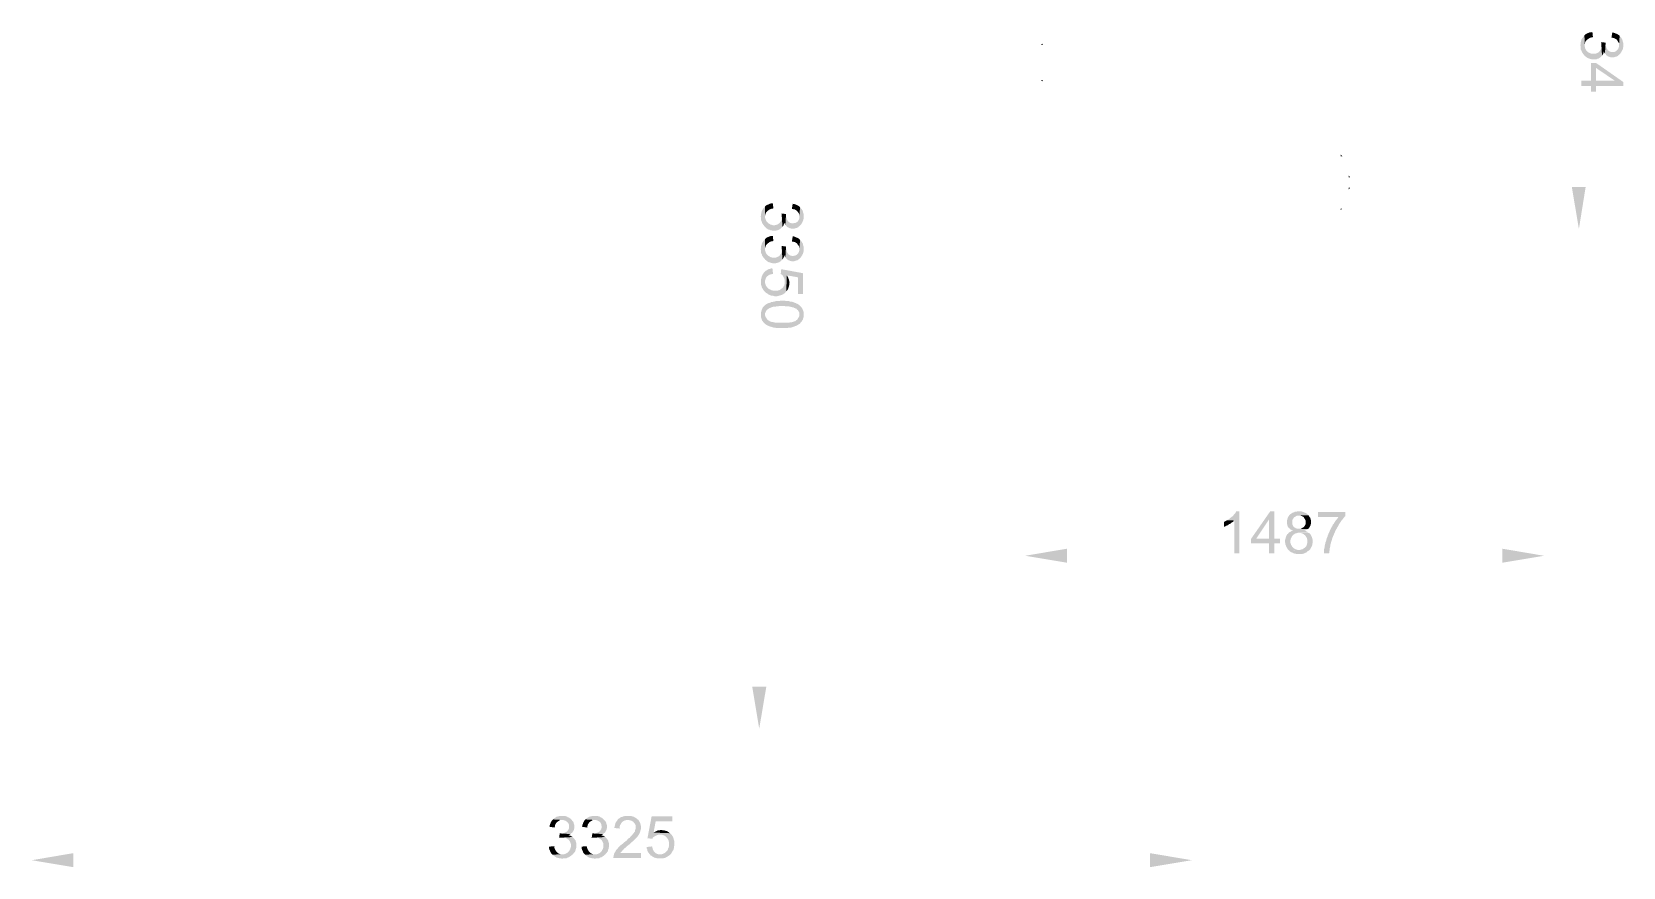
# Model space of a CAD drawing. Header units: feet. Extents: x -99009 to 3252343, y -11094690 to 9035152.
# Drawn here: x 1651617.4 to 1651846.9, y -1996038.1 to -1995917.5 of the extents above; entities that cross this region are included whole.
import ezdxf

# ---------------------------------------------------------------- set-up
doc = ezdxf.new("R2010")
doc.units = ezdxf.units.FT
doc.layers.add('H', color=7, linetype='Continuous', lineweight=0)

msp = doc.modelspace()

# ---------------------------------------------------------------- hatches: boundary and pattern name
at = {"layer": 'H', "linetype": 'Continuous'}
for points in [[(1651842.50378, -1995921.51688), (1651842.16878, -1995921.42888), (1651842.04578, -1995921.39388), (1651841.86878, -1995921.34088), (1651841.62178, -1995921.18188), (1651841.48078, -1995921.05888), (1651841.35778, -1995920.97088), (1651841.35778, -1995920.91788), (1651841.23378, -1995920.79388), (1651841.14578, -1995920.67088), (1651841.05778, -1995920.54688), (1651840.98678, -1995920.42388), (1651840.93378, -1995920.24688), (1651840.84578, -1995920.12388), (1651840.81078, -1995919.94788), (1651840.81078, -1995919.61188), (1651840.77578, -1995919.48888), (1651840.81078, -1995919.27688), (1651840.81078, -1995919.10088), (1651840.84578, -1995918.97688), (1651840.93378, -1995918.64188), (1651841.02278, -1995918.50088), (1651841.11078, -1995918.37788), (1651841.19878, -1995918.25388), (1651841.26978, -1995918.16588), (1651841.35778, -1995918.04288), (1651841.41078, -1995919.48888), (1651841.41078, -1995919.64788), (1651841.44578, -1995919.82388), (1651841.48078, -1995919.94788), (1651841.56878, -1995920.12388), (1651841.65778, -1995920.24688), (1651841.78078, -1995920.37088), (1651841.86878, -1995920.45888), (1651842.04578, -1995920.54688), (1651842.16878, -1995920.61788), (1651842.32778, -1995920.67088), (1651842.50378, -1995920.70588), (1651842.83878, -1995920.70588), (1651843.01578, -1995920.67088), (1651843.13878, -1995920.61788), (1651843.31578, -1995920.54688), (1651843.43878, -1995920.45888), (1651843.52678, -1995920.37088), (1651843.68578, -1995920.12388), (1651843.77378, -1995919.98288), (1651843.80978, -1995919.82388), (1651843.80978, -1995919.52388), (1651843.89778, -1995920.97088), (1651843.77378, -1995921.09388), (1651843.65078, -1995921.21788), (1651843.52678, -1995921.30588), (1651843.38578, -1995921.39388), (1651843.22778, -1995921.42888), (1651843.10378, -1995921.48188), (1651842.92778, -1995921.51688), (1651842.50378, -1995921.51688)], [(1651841.41078, -1995919.48888), (1651841.35778, -1995918.04288), (1651841.48078, -1995917.91888), (1651841.62178, -1995917.83088), (1651841.78078, -1995917.74288), (1651841.90478, -1995917.70688), (1651842.08078, -1995917.61888), (1651842.25678, -1995917.58388), (1651842.41578, -1995917.58388), (1651842.50378, -1995917.53088), (1651842.59278, -1995918.28888), (1651842.38078, -1995918.34188), (1651842.20378, -1995918.37788), (1651842.04578, -1995918.46588), (1651841.90478, -1995918.55388), (1651841.78078, -1995918.64188), (1651841.56878, -1995918.85388), (1651841.48078, -1995919.01288), (1651841.44578, -1995919.13588), (1651841.41078, -1995919.31288), (1651841.41078, -1995919.48888)], [(1651845.22078, -1995921.21788), (1651845.04378, -1995921.18188), (1651844.92078, -1995921.12888), (1651844.74378, -1995921.05888), (1651844.65578, -1995921.00588), (1651844.53278, -1995920.91788), (1651844.44478, -1995920.79388), (1651844.32078, -1995920.67088), (1651844.40878, -1995919.22388), (1651844.40878, -1995919.40088), (1651844.44478, -1995919.55888), (1651844.49778, -1995919.70088), (1651844.53278, -1995919.85888), (1651844.62078, -1995919.98288), (1651844.65578, -1995920.07088), (1651844.74378, -1995920.19388), (1651844.86778, -1995920.28288), (1651845.00878, -1995920.37088), (1651845.13278, -1995920.42388), (1651845.29078, -1995920.45888), (1651845.43178, -1995920.45888), (1651845.59078, -1995920.42388), (1651845.71478, -1995920.42388), (1651845.89078, -1995920.33588), (1651846.01378, -1995920.24688), (1651846.10278, -1995920.15888), (1651846.27878, -1995919.91188), (1651846.31378, -1995919.73588), (1651846.34978, -1995919.61188), (1651846.34978, -1995919.43588), (1651846.43778, -1995918.13088), (1651846.56078, -1995918.25388), (1651846.64878, -1995918.37788), (1651846.73778, -1995918.50088), (1651846.82578, -1995918.64188), (1651846.86078, -1995918.80088), (1651846.91378, -1995918.97688), (1651846.94878, -1995919.10088), (1651846.94878, -1995919.78888), (1651846.91378, -1995919.94788), (1651846.86078, -1995920.12388), (1651846.77278, -1995920.24688), (1651846.73778, -1995920.37088), (1651846.64878, -1995920.49388), (1651846.56078, -1995920.61788), (1651846.31378, -1995920.88188), (1651846.19078, -1995920.97088), (1651846.19078, -1995921.00588), (1651846.01378, -1995921.09388), (1651845.85578, -1995921.12888), (1651845.71478, -1995921.18188), (1651845.55578, -1995921.21788), (1651845.22078, -1995921.21788)], [(1651846.34978, -1995919.43588), (1651846.34978, -1995919.25988), (1651846.31378, -1995919.10088), (1651846.22578, -1995918.97688), (1651846.13778, -1995918.83588), (1651846.06678, -1995918.71288), (1651845.97878, -1995918.62488), (1651845.85578, -1995918.55388), (1651845.71478, -1995918.46588), (1651845.55578, -1995918.43088), (1651845.34378, -1995918.37788), (1651845.25578, -1995918.37788), (1651845.37878, -1995917.61888), (1651845.59078, -1995917.65388), (1651845.71478, -1995917.70688), (1651845.89078, -1995917.79588), (1651846.06678, -1995917.83088), (1651846.19078, -1995917.91888), (1651846.31378, -1995917.98988), (1651846.43778, -1995918.13088), (1651846.34978, -1995919.43588)], [(1651762.95278, -1995919.43588), (1651763.21778, -1995919.18888), (1651763.21778, -1995919.43588), (1651762.95278, -1995919.43588)], [(1651843.89778, -1995920.97088), (1651843.80978, -1995919.52388), (1651843.80978, -1995919.22388), (1651843.77378, -1995919.06588), (1651843.77378, -1995919.01288), (1651844.40878, -1995919.10088), (1651844.40878, -1995919.22388), (1651844.32078, -1995920.67088), (1651844.23278, -1995920.54688), (1651844.16178, -1995920.37088), (1651844.10878, -1995920.54688), (1651844.07378, -1995920.70588), (1651843.89778, -1995920.97088)], [(1651842.32778, -1995926.17388), (1651842.32778, -1995925.36288), (1651840.89878, -1995925.36288), (1651840.89878, -1995924.60388), (1651842.32778, -1995924.60388), (1651842.32778, -1995922.01088), (1651843.01578, -1995922.01088), (1651846.94878, -1995924.76288), (1651846.94878, -1995925.36288), (1651845.76778, -1995924.60388), (1651843.01578, -1995922.73388), (1651843.01578, -1995926.17388), (1651842.32778, -1995926.17388)], [(1651763.21778, -1995924.72788), (1651762.95278, -1995924.48088), (1651763.21778, -1995924.48088), (1651763.21778, -1995924.72788)], [(1651843.01578, -1995925.36288), (1651843.01578, -1995924.60388), (1651845.76778, -1995924.60388), (1651846.94878, -1995925.36288), (1651843.01578, -1995925.36288)], [(1651806.18578, -1995935.48688), (1651806.18578, -1995935.22288), (1651806.43278, -1995935.48688), (1651806.18578, -1995935.48688)], [(1651807.36778, -1995938.53888), (1651807.36778, -1995938.27388), (1651807.57878, -1995938.53888), (1651807.36778, -1995938.53888)], [(1651807.36778, -1995940.26788), (1651807.36778, -1995940.02088), (1651807.57878, -1995940.02088), (1651807.36778, -1995940.26788)], [(1651840.56378, -1995945.98288), (1651839.54078, -1995939.93188), (1651841.53378, -1995939.93188), (1651840.56378, -1995945.98288)], [(1651724.27078, -1995946.22888), (1651724.09378, -1995946.19388), (1651723.93578, -1995946.15888), (1651723.79478, -1995946.10588), (1651723.63578, -1995946.07088), (1651723.51178, -1995945.98288), (1651723.37078, -1995945.89388), (1651723.24778, -1995945.77088), (1651723.12378, -1995945.68288), (1651723.12378, -1995945.64688), (1651723.00078, -1995945.50588), (1651722.91278, -1995945.38288), (1651722.82378, -1995945.25888), (1651722.73578, -1995945.13588), (1651722.70078, -1995944.95888), (1651722.61278, -1995944.83588), (1651722.57778, -1995944.67688), (1651722.57778, -1995944.32388), (1651722.52478, -1995944.20088), (1651722.57778, -1995943.98888), (1651722.57778, -1995943.81288), (1651722.61278, -1995943.68888), (1651722.70078, -1995943.35388), (1651722.94778, -1995942.96588), (1651723.03578, -1995942.89588), (1651723.12378, -1995942.75488), (1651723.15978, -1995944.20088), (1651723.15978, -1995944.35988), (1651723.21278, -1995944.53588), (1651723.24778, -1995944.67688), (1651723.33578, -1995944.83588), (1651723.42378, -1995944.95888), (1651723.54778, -1995945.08288), (1651723.63578, -1995945.17088), (1651723.79478, -1995945.25888), (1651723.93578, -1995945.34788), (1651724.09378, -1995945.38288), (1651724.27078, -1995945.43588), (1651724.60578, -1995945.43588), (1651724.78178, -1995945.38288), (1651724.90578, -1995945.34788), (1651725.06478, -1995945.25888), (1651725.20578, -1995945.17088), (1651725.27578, -1995945.08288), (1651725.54078, -1995944.71288), (1651725.57578, -1995944.53588), (1651725.57578, -1995944.23588), (1651725.66378, -1995945.68288), (1651725.41678, -1995945.92988), (1651725.27578, -1995946.01788), (1651725.15278, -1995946.10588), (1651724.99378, -1995946.15888), (1651724.85278, -1995946.19388), (1651724.69378, -1995946.22888), (1651724.27078, -1995946.22888)], [(1651723.15978, -1995944.20088), (1651723.12378, -1995942.77188), (1651723.24778, -1995942.63088), (1651723.37078, -1995942.56088), (1651723.54778, -1995942.47188), (1651723.67078, -1995942.43688), (1651723.84778, -1995942.34888), (1651724.00578, -1995942.29588), (1651724.18278, -1995942.29588), (1651724.27078, -1995942.26088), (1651724.35878, -1995943.01888), (1651724.14678, -1995943.05388), (1651723.97078, -1995943.10688), (1651723.79478, -1995943.19588), (1651723.67078, -1995943.26588), (1651723.54778, -1995943.35388), (1651723.45878, -1995943.44288), (1651723.33578, -1995943.56588), (1651723.24778, -1995943.74188), (1651723.21278, -1995943.86588), (1651723.15978, -1995944.04188), (1651723.15978, -1995944.20088)], [(1651726.96978, -1995945.94688), (1651726.81078, -1995945.89388), (1651726.68678, -1995945.85888), (1651726.51078, -1995945.77088), (1651726.42278, -1995945.73588), (1651726.29878, -1995945.64688), (1651726.21078, -1995945.52388), (1651726.08778, -1995945.38288), (1651726.17578, -1995943.95388), (1651726.17578, -1995944.11288), (1651726.21078, -1995944.28888), (1651726.26378, -1995944.41288), (1651726.29878, -1995944.58888), (1651726.38778, -1995944.71288), (1651726.42278, -1995944.80088), (1651726.51078, -1995944.92388), (1651726.63378, -1995945.01188), (1651726.75778, -1995945.10088), (1651726.89878, -1995945.13588), (1651727.05778, -1995945.17088), (1651727.18078, -1995945.17088), (1651727.35778, -1995945.13588), (1651727.48078, -1995945.13588), (1651727.65778, -1995945.04788), (1651727.78078, -1995944.97688), (1651727.86878, -1995944.88888), (1651727.95678, -1995944.76488), (1651728.02778, -1995944.62388), (1651728.08078, -1995944.46588), (1651728.11578, -1995944.34188), (1651728.11578, -1995944.16588), (1651728.20378, -1995942.85988), (1651728.29278, -1995942.93088), (1651728.32778, -1995942.98388), (1651728.50378, -1995943.23088), (1651728.59178, -1995943.35388), (1651728.62778, -1995943.53088), (1651728.66278, -1995943.68888), (1651728.71578, -1995943.83088), (1651728.71578, -1995944.50088), (1651728.66278, -1995944.67688), (1651728.62778, -1995944.83588), (1651728.53878, -1995944.97688), (1651728.50378, -1995945.10088), (1651728.41578, -1995945.22388), (1651728.32778, -1995945.34788), (1651728.20378, -1995945.47088), (1651728.08078, -1995945.59388), (1651727.95678, -1995945.68288), (1651727.95678, -1995945.73588), (1651727.78078, -1995945.82388), (1651727.60478, -1995945.85888), (1651727.48078, -1995945.89388), (1651727.32178, -1995945.94688), (1651726.96978, -1995945.94688)], [(1651728.11578, -1995944.16588), (1651728.11578, -1995943.98888), (1651728.08078, -1995943.83088), (1651727.99278, -1995943.68888), (1651727.90378, -1995943.56588), (1651727.81578, -1995943.44288), (1651727.74578, -1995943.35388), (1651727.60478, -1995943.26588), (1651727.48078, -1995943.17788), (1651727.32178, -1995943.14288), (1651727.11078, -1995943.10688), (1651727.02278, -1995943.10688), (1651727.14578, -1995942.34888), (1651727.35778, -1995942.38388), (1651727.48078, -1995942.41888), (1651727.65778, -1995942.50788), (1651727.81578, -1995942.56088), (1651727.95678, -1995942.63088), (1651728.08078, -1995942.71888), (1651728.20378, -1995942.84288), (1651728.11578, -1995944.16588)], [(1651806.18578, -1995943.26588), (1651806.18578, -1995943.05388), (1651806.43278, -1995943.05388), (1651806.18578, -1995943.26588)], [(1651725.66378, -1995945.68288), (1651725.57578, -1995944.25388), (1651725.57578, -1995943.95388), (1651725.54078, -1995943.77788), (1651725.54078, -1995943.74188), (1651726.17578, -1995943.83088), (1651726.17578, -1995943.95388), (1651726.08778, -1995945.39988), (1651725.99878, -1995945.25888), (1651725.91078, -1995945.10088), (1651725.87578, -1995945.25888), (1651725.84078, -1995945.43588), (1651725.75278, -1995945.55888), (1651725.66378, -1995945.68288)], [(1651724.27078, -1995950.93888), (1651724.09378, -1995950.88588), (1651723.93578, -1995950.85088), (1651723.79478, -1995950.79788), (1651723.63578, -1995950.76288), (1651723.37078, -1995950.58588), (1651723.24778, -1995950.46288), (1651723.12378, -1995950.37488), (1651723.12378, -1995950.33888), (1651723.00078, -1995950.21588), (1651722.73578, -1995949.82788), (1651722.70078, -1995949.66888), (1651722.61278, -1995949.54588), (1651722.57778, -1995949.36888), (1651722.57778, -1995949.03388), (1651722.52478, -1995948.89288), (1651722.57778, -1995948.68088), (1651722.57778, -1995948.52288), (1651722.61278, -1995948.39888), (1651722.66578, -1995948.22288), (1651722.70078, -1995948.04588), (1651722.78878, -1995947.92288), (1651722.87678, -1995947.79888), (1651722.94778, -1995947.67588), (1651723.03578, -1995947.58788), (1651723.12378, -1995947.46388), (1651723.15978, -1995948.89288), (1651723.15978, -1995949.06888), (1651723.21278, -1995949.24588), (1651723.24778, -1995949.36888), (1651723.33578, -1995949.54588), (1651723.42378, -1995949.66888), (1651723.63578, -1995949.88088), (1651723.79478, -1995949.95088), (1651723.93578, -1995950.03888), (1651724.09378, -1995950.09188), (1651724.27078, -1995950.12788), (1651724.60578, -1995950.12788), (1651724.78178, -1995950.09188), (1651724.90578, -1995950.03888), (1651725.06478, -1995949.95088), (1651725.20578, -1995949.88088), (1651725.27578, -1995949.79288), (1651725.36378, -1995949.66888), (1651725.45278, -1995949.54588), (1651725.54078, -1995949.40388), (1651725.57578, -1995949.24588), (1651725.57578, -1995948.94588), (1651725.66378, -1995950.37488), (1651725.54078, -1995950.51588), (1651725.41678, -1995950.63888), (1651725.27578, -1995950.72688), (1651725.15278, -1995950.79788), (1651724.99378, -1995950.85088), (1651724.85278, -1995950.88588), (1651724.69378, -1995950.93888), (1651724.27078, -1995950.93888)], [(1651723.15978, -1995948.91088), (1651723.12378, -1995947.46388), (1651723.24778, -1995947.34088), (1651723.37078, -1995947.25288), (1651723.54778, -1995947.16388), (1651723.67078, -1995947.12888), (1651723.84778, -1995947.04088), (1651724.00578, -1995947.00588), (1651724.18278, -1995947.00588), (1651724.27078, -1995946.95288), (1651724.35878, -1995947.72888), (1651724.14678, -1995947.76388), (1651723.97078, -1995947.79888), (1651723.79478, -1995947.88788), (1651723.67078, -1995947.97588), (1651723.54778, -1995948.06388), (1651723.45878, -1995948.13388), (1651723.33578, -1995948.27588), (1651723.24778, -1995948.43388), (1651723.21278, -1995948.55788), (1651723.15978, -1995948.73388), (1651723.15978, -1995948.91088)], [(1651726.96978, -1995950.63888), (1651726.81078, -1995950.60388), (1651726.68678, -1995950.55088), (1651726.51078, -1995950.47988), (1651726.42278, -1995950.42788), (1651726.29878, -1995950.33888), (1651726.21078, -1995950.21588), (1651726.08778, -1995950.09188), (1651726.17578, -1995948.64588), (1651726.17578, -1995948.82188), (1651726.21078, -1995948.98088), (1651726.26378, -1995949.12188), (1651726.29878, -1995949.28088), (1651726.38778, -1995949.42188), (1651726.42278, -1995949.49288), (1651726.51078, -1995949.63388), (1651726.63378, -1995949.70388), (1651726.75778, -1995949.79288), (1651726.89878, -1995949.84488), (1651727.05778, -1995949.88088), (1651727.18078, -1995949.88088), (1651727.35778, -1995949.84488), (1651727.48078, -1995949.84488), (1651727.65778, -1995949.75688), (1651727.78078, -1995949.66888), (1651727.86878, -1995949.58088), (1651727.95678, -1995949.45688), (1651728.02778, -1995949.33388), (1651728.08078, -1995949.15788), (1651728.11578, -1995949.03388), (1651728.11578, -1995948.85788), (1651728.20378, -1995947.55188), (1651728.29278, -1995947.64088), (1651728.32778, -1995947.67588), (1651728.41578, -1995947.79888), (1651728.50378, -1995947.93988), (1651728.59178, -1995948.06388), (1651728.62778, -1995948.22288), (1651728.66278, -1995948.39888), (1651728.71578, -1995948.52288), (1651728.71578, -1995949.19288), (1651728.62778, -1995949.54588), (1651728.53878, -1995949.66888), (1651728.50378, -1995949.79288), (1651728.41578, -1995949.91588), (1651728.32778, -1995950.05688), (1651728.20378, -1995950.18088), (1651728.08078, -1995950.30388), (1651727.95678, -1995950.39188), (1651727.95678, -1995950.42788), (1651727.78078, -1995950.51588), (1651727.60478, -1995950.55088), (1651727.48078, -1995950.60388), (1651727.32178, -1995950.63888), (1651726.96978, -1995950.63888)], [(1651728.11578, -1995948.85788), (1651728.11578, -1995948.68088), (1651728.08078, -1995948.52288), (1651727.99278, -1995948.39888), (1651727.90378, -1995948.27588), (1651727.81578, -1995948.15188), (1651727.74578, -1995948.06388), (1651727.60478, -1995947.97588), (1651727.48078, -1995947.88788), (1651727.32178, -1995947.85188), (1651727.11078, -1995947.79888), (1651727.02278, -1995947.79888), (1651727.14578, -1995947.04088), (1651727.35778, -1995947.07588), (1651727.48078, -1995947.12888), (1651727.65778, -1995947.21688), (1651727.81578, -1995947.25288), (1651727.95678, -1995947.34088), (1651728.08078, -1995947.42888), (1651728.20378, -1995947.55188), (1651728.11578, -1995948.85788)], [(1651725.66378, -1995950.39188), (1651725.57578, -1995948.94588), (1651725.57578, -1995948.64588), (1651725.54078, -1995948.48688), (1651725.54078, -1995948.43388), (1651726.17578, -1995948.52288), (1651726.17578, -1995948.64588), (1651726.08778, -1995950.09188), (1651725.99878, -1995949.96888), (1651725.91078, -1995949.79288), (1651725.84078, -1995950.12788), (1651725.75278, -1995950.26888), (1651725.66378, -1995950.39188)], [(1651723.15978, -1995955.08388), (1651723.03578, -1995954.96088), (1651722.94778, -1995954.83688), (1651722.87678, -1995954.71388), (1651722.78878, -1995954.57288), (1651722.70078, -1995954.44888), (1651722.66578, -1995954.27288), (1651722.61278, -1995954.14888), (1651722.57778, -1995953.99088), (1651722.57778, -1995953.26688), (1651722.70078, -1995952.75588), (1651722.78878, -1995952.63188), (1651722.82378, -1995952.50888), (1651722.94778, -1995952.36788), (1651723.00078, -1995952.24388), (1651723.12378, -1995952.15588), (1651723.24778, -1995952.03288), (1651723.37078, -1995951.96188), (1651723.51178, -1995951.87388), (1651723.67078, -1995951.78588), (1651723.84778, -1995951.74988), (1651723.97078, -1995951.69788), (1651724.14678, -1995951.66188), (1651724.21778, -1995951.66188), (1651724.30578, -1995952.45588), (1651724.09378, -1995952.50888), (1651723.93578, -1995952.54388), (1651723.79478, -1995952.59688), (1651723.67078, -1995952.66788), (1651723.54778, -1995952.75588), (1651723.45878, -1995952.84388), (1651723.33578, -1995952.96788), (1651723.24778, -1995953.14388), (1651723.21278, -1995953.26688), (1651723.15978, -1995953.44388), (1651723.15978, -1995955.08388)], [(1651727.90378, -1995955.38388), (1651727.90378, -1995952.96788), (1651726.29878, -1995952.66788), (1651726.21078, -1995954.99588), (1651726.12278, -1995955.11888), (1651725.99878, -1995953.60288), (1651725.99878, -1995953.42588), (1651725.96378, -1995953.26688), (1651725.91078, -1995953.09088), (1651725.84078, -1995952.96788), (1651725.75278, -1995952.79088), (1651725.66378, -1995952.66788), (1651725.54078, -1995952.54388), (1651725.41678, -1995952.49088), (1651725.48778, -1995951.78588), (1651728.62778, -1995952.36788), (1651728.62778, -1995955.38388), (1651727.90378, -1995955.38388)], [(1651726.21078, -1995954.99588), (1651726.29878, -1995952.66788), (1651726.38778, -1995952.79088), (1651726.47578, -1995952.96788), (1651726.51078, -1995953.09088), (1651726.59878, -1995953.26688), (1651726.63378, -1995953.42588), (1651726.63378, -1995953.56688), (1651726.68678, -1995953.72588), (1651726.68678, -1995953.77888), (1651726.63378, -1995953.97288), (1651726.63378, -1995954.11388), (1651726.54578, -1995954.44888), (1651726.51078, -1995954.57288), (1651726.42278, -1995954.74888), (1651726.33478, -1995954.87288), (1651726.21078, -1995954.99588)], [(1651724.51778, -1995955.68388), (1651724.35878, -1995955.63088), (1651724.18278, -1995955.63088), (1651724.05878, -1995955.59588), (1651723.88278, -1995955.54288), (1651723.72378, -1995955.47188), (1651723.58278, -1995955.38388), (1651723.45878, -1995955.29588), (1651723.30078, -1995955.20788), (1651723.15978, -1995955.08388), (1651723.15978, -1995953.77888), (1651723.21278, -1995953.93788), (1651723.24778, -1995954.06088), (1651723.33578, -1995954.23788), (1651723.42378, -1995954.36088), (1651723.58278, -1995954.53688), (1651723.67078, -1995954.62588), (1651723.79478, -1995954.69588), (1651723.97078, -1995954.74888), (1651724.09378, -1995954.83688), (1651724.27078, -1995954.87288), (1651724.99378, -1995954.87288), (1651725.15278, -1995954.83688), (1651725.32878, -1995954.74888), (1651725.45278, -1995954.66088), (1651725.57578, -1995954.57288), (1651725.62878, -1995954.53688), (1651725.75278, -1995954.41388), (1651725.84078, -1995954.27288), (1651725.91078, -1995954.14888), (1651725.96378, -1995953.97288), (1651725.99878, -1995953.81388), (1651725.99878, -1995953.60288), (1651726.12278, -1995955.11888), (1651725.99878, -1995955.26088), (1651725.87578, -1995955.33088), (1651725.75278, -1995955.41888), (1651725.57578, -1995955.50788), (1651725.45278, -1995955.54288), (1651725.11778, -1995955.63088), (1651724.94078, -1995955.68388), (1651724.51778, -1995955.68388)], [(1651724.85278, -1995960.28788), (1651724.69378, -1995960.25188), (1651724.51778, -1995960.25188), (1651724.39378, -1995960.21688), (1651724.21778, -1995960.16388), (1651724.09378, -1995960.12888), (1651723.97078, -1995960.07588), (1651723.93578, -1995960.07588), (1651723.75878, -1995960.04088), (1651723.58278, -1995959.95288), (1651723.42378, -1995959.86388), (1651723.30078, -1995959.77588), (1651723.15978, -1995959.70588), (1651723.03578, -1995959.56388), (1651722.91278, -1995959.44088), (1651722.73578, -1995959.19388), (1651722.66578, -1995959.01788), (1651722.61278, -1995958.85888), (1651722.57778, -1995958.73488), (1651722.57778, -1995958.01188), (1651722.66578, -1995957.65888), (1651722.73578, -1995957.53588), (1651722.78878, -1995957.37688), (1651722.87678, -1995957.25388), (1651723.00078, -1995957.11288), (1651723.12378, -1995957.02388), (1651723.15978, -1995958.34688), (1651723.15978, -1995958.47088), (1651723.21278, -1995958.64688), (1651723.37078, -1995958.89388), (1651723.45878, -1995959.01788), (1651723.58278, -1995959.15888), (1651723.67078, -1995959.19388), (1651723.75878, -1995959.22888), (1651723.84778, -1995959.31788), (1651723.97078, -1995959.35288), (1651724.09378, -1995959.40588), (1651724.21778, -1995959.40588), (1651724.39378, -1995959.44088), (1651724.57078, -1995959.49388), (1651724.72878, -1995959.49388), (1651724.94078, -1995959.52888), (1651726.29878, -1995959.52888), (1651726.51078, -1995959.49388), (1651726.68678, -1995959.49388), (1651726.84578, -1995959.44088), (1651727.02278, -1995959.44088), (1651727.14578, -1995959.40588), (1651727.26878, -1995959.35288), (1651727.39278, -1995959.31788), (1651727.53378, -1995959.28188), (1651727.60478, -1995959.19388), (1651727.78078, -1995959.07088), (1651727.86878, -1995958.98188), (1651727.95678, -1995958.80588), (1651728.02778, -1995958.68288), (1651728.08078, -1995958.55888), (1651728.11578, -1995958.38288), (1651728.11578, -1995956.98888), (1651728.23978, -1995957.11288), (1651728.32778, -1995957.20088), (1651728.38078, -1995957.25388), (1651728.53878, -1995957.50088), (1651728.59178, -1995957.65888), (1651728.66278, -1995957.80088), (1651728.71578, -1995957.95888), (1651728.71578, -1995958.68288), (1651728.66278, -1995958.85888), (1651728.62778, -1995959.01788), (1651728.53878, -1995959.15888), (1651728.53878, -1995959.19388), (1651728.45078, -1995959.31788), (1651728.32778, -1995959.44088), (1651728.23978, -1995959.56388), (1651728.11578, -1995959.70588), (1651727.95678, -1995959.77588), (1651727.81578, -1995959.86388), (1651727.69278, -1995959.95288), (1651727.53378, -1995959.98788), (1651727.35778, -1995960.07588), (1651727.18078, -1995960.12888), (1651727.05778, -1995960.16388), (1651726.93378, -1995960.21688), (1651726.81078, -1995960.21688), (1651726.63378, -1995960.25188), (1651726.47578, -1995960.25188), (1651726.29878, -1995960.28788), (1651724.85278, -1995960.28788)], [(1651723.15978, -1995958.34688), (1651723.12378, -1995957.04188), (1651723.15978, -1995956.95388), (1651723.30078, -1995956.90088), (1651723.37078, -1995956.81288), (1651723.51178, -1995956.74188), (1651723.63578, -1995956.68888), (1651723.75878, -1995956.65388), (1651723.93578, -1995956.61888), (1651724.05878, -1995956.53088), (1651724.21778, -1995956.53088), (1651724.39378, -1995956.47788), (1651724.57078, -1995956.44188), (1651724.72878, -1995956.38888), (1651725.11778, -1995956.38888), (1651725.32878, -1995956.35388), (1651726.05178, -1995956.35388), (1651726.21078, -1995956.38888), (1651726.54578, -1995956.38888), (1651726.72278, -1995956.44188), (1651726.89878, -1995956.47788), (1651727.05778, -1995956.47788), (1651727.18078, -1995956.53088), (1651727.32178, -1995956.56588), (1651727.35778, -1995956.61888), (1651727.53378, -1995956.65388), (1651727.69278, -1995956.74188), (1651727.86878, -1995956.81288), (1651727.99278, -1995956.90088), (1651728.11578, -1995956.98888), (1651728.11578, -1995958.34688), (1651728.08078, -1995958.17088), (1651728.08078, -1995958.01188), (1651727.99278, -1995957.87088), (1651727.90378, -1995957.71188), (1651727.78078, -1995957.62388), (1651727.69278, -1995957.50088), (1651727.56878, -1995957.46488), (1651727.48078, -1995957.41288), (1651727.35778, -1995957.37688), (1651727.23378, -1995957.28888), (1651727.11078, -1995957.28888), (1651726.93378, -1995957.23588), (1651726.75778, -1995957.20088), (1651726.59878, -1995957.16588), (1651726.21078, -1995957.16588), (1651725.99878, -1995957.11288), (1651725.15278, -1995957.11288), (1651724.94078, -1995957.16588), (1651724.78178, -1995957.16588), (1651724.57078, -1995957.20088), (1651724.39378, -1995957.20088), (1651724.27078, -1995957.23588), (1651724.09378, -1995957.28888), (1651723.97078, -1995957.32388), (1651723.88278, -1995957.37688), (1651723.75878, -1995957.41288), (1651723.67078, -1995957.46488), (1651723.67078, -1995957.50088), (1651723.51178, -1995957.58888), (1651723.37078, -1995957.71188), (1651723.30078, -1995957.83588), (1651723.24778, -1995957.95888), (1651723.15978, -1995958.13588), (1651723.15978, -1995958.34688)], [(1651790.85778, -1995992.81388), (1651790.85778, -1995988.06888), (1651789.79878, -1995988.01588), (1651789.97578, -1995987.92788), (1651790.09878, -1995987.85688), (1651790.22278, -1995987.71588), (1651790.34578, -1995987.64588), (1651790.43378, -1995987.55688), (1651790.61078, -1995987.43388), (1651790.73378, -1995987.30988), (1651790.82178, -1995987.16888), (1651790.94578, -1995987.04588), (1651791.03378, -1995986.92188), (1651791.10478, -1995986.79888), (1651791.10478, -1995986.74588), (1651791.58078, -1995986.74588), (1651791.58078, -1995992.81388), (1651790.85778, -1995992.81388)], [(1651795.84878, -1995992.81388), (1651795.84878, -1995991.36688), (1651793.27378, -1995991.36688), (1651793.27378, -1995990.69688), (1651796.02578, -1995986.74588), (1651796.60778, -1995986.74588), (1651795.84878, -1995987.92788), (1651793.99678, -1995990.69688), (1651797.41878, -1995990.69688), (1651797.41878, -1995991.36688), (1651796.60778, -1995991.36688), (1651796.60778, -1995992.81388), (1651795.84878, -1995992.81388)], [(1651795.84878, -1995990.69688), (1651795.84878, -1995987.92788), (1651796.60778, -1995986.74588), (1651796.60778, -1995990.69688), (1651795.84878, -1995990.69688)], [(1651798.72478, -1995992.37288), (1651798.60078, -1995992.24888), (1651798.44178, -1995992.00188), (1651798.35378, -1995991.82588), (1651798.30078, -1995991.70288), (1651798.23078, -1995991.54388), (1651798.23078, -1995991.40288), (1651798.17778, -1995991.24388), (1651798.17778, -1995990.85588), (1651798.23078, -1995990.69688), (1651798.26578, -1995990.55588), (1651798.30078, -1995990.39688), (1651798.38878, -1995990.25588), (1651798.44178, -1995990.09688), (1651798.47778, -1995990.04388), (1651798.60078, -1995989.97388), (1651798.68878, -1995989.83288), (1651798.81278, -1995989.76188), (1651798.98878, -1995989.67388), (1651799.11278, -1995989.58588), (1651799.28878, -1995989.55088), (1651799.32378, -1995989.55088), (1651799.14778, -1995989.46188), (1651799.02378, -1995989.37388), (1651798.86578, -1995989.28588), (1651798.77778, -1995989.16288), (1651798.65378, -1995989.07388), (1651798.65378, -1995989.03888), (1651798.56578, -1995988.91588), (1651798.51278, -1995988.79188), (1651798.47778, -1995988.61588), (1651798.44178, -1995988.43888), (1651798.44178, -1995988.10388), (1651798.47778, -1995987.98088), (1651798.51278, -1995987.80388), (1651798.56578, -1995987.64588), (1651798.65378, -1995987.50388), (1651798.81278, -1995987.25788), (1651798.90078, -1995987.16888), (1651799.02378, -1995987.09888), (1651799.14778, -1995987.01088), (1651799.28878, -1995986.92188), (1651799.44778, -1995986.88688), (1651799.57078, -1995986.79888), (1651799.74778, -1995986.79888), (1651799.92378, -1995986.74588), (1651800.50578, -1995986.74588), (1651800.68278, -1995986.79888), (1651800.84078, -1995986.83388), (1651800.98178, -1995986.92188), (1651801.14078, -1995986.95788), (1651801.26478, -1995987.04588), (1651801.40578, -1995987.16888), (1651801.44078, -1995987.22188), (1651801.56378, -1995987.30988), (1651800.17078, -1995987.34588), (1651799.99478, -1995987.34588), (1651799.83578, -1995987.38088), (1651799.71178, -1995987.46888), (1651799.53578, -1995987.55688), (1651799.44778, -1995987.64588), (1651799.20078, -1995988.01588), (1651799.20078, -1995988.43888), (1651799.23578, -1995988.61588), (1651799.28878, -1995988.73888), (1651799.35978, -1995988.91588), (1651799.44778, -1995989.00388), (1651799.57078, -1995989.07388), (1651799.71178, -1995989.16288), (1651799.87078, -1995989.21488), (1651800.04778, -1995989.25088), (1651800.17078, -1995989.25088), (1651801.47578, -1995989.28588), (1651801.35278, -1995989.37388), (1651801.19378, -1995989.46188), (1651801.01778, -1995989.55088), (1651801.19378, -1995989.58588), (1651801.35278, -1995989.67388), (1651801.47578, -1995989.76188), (1651801.61678, -1995989.83288), (1651799.99478, -1995989.83288), (1651799.83578, -1995989.88588), (1651799.65878, -1995989.92088), (1651799.53578, -1995990.00888), (1651799.41278, -1995990.09688), (1651799.28878, -1995990.18588), (1651799.20078, -1995990.30888), (1651799.11278, -1995990.48488), (1651799.02378, -1995990.60888), (1651798.98878, -1995990.76788), (1651798.93578, -1995990.94388), (1651798.93578, -1995991.24388), (1651798.98878, -1995991.40288), (1651799.02378, -1995991.54388), (1651799.11278, -1995991.66688), (1651799.20078, -1995991.82588), (1651799.28878, -1995991.94888), (1651799.41278, -1995992.03788), (1651799.53578, -1995992.12588), (1651799.71178, -1995992.21388), (1651799.83578, -1995992.24888), (1651799.99478, -1995992.30188), (1651800.17078, -1995992.30188), (1651798.72478, -1995992.37288)], [(1651803.76878, -1995992.79588), (1651803.76878, -1995992.67288), (1651803.80478, -1995992.51388), (1651803.80478, -1995992.21388), (1651803.89278, -1995991.87888), (1651803.89278, -1995991.70288), (1651803.98078, -1995991.36688), (1651804.01578, -1995991.15588), (1651804.06878, -1995991.06788), (1651804.10378, -1995990.94388), (1651804.19278, -1995990.60888), (1651804.28078, -1995990.43288), (1651804.31578, -1995990.30888), (1651804.36878, -1995990.13288), (1651804.43978, -1995989.97388), (1651804.49278, -1995989.83288), (1651804.58078, -1995989.67388), (1651804.65078, -1995989.49788), (1651804.70378, -1995989.37388), (1651804.79178, -1995989.19788), (1651804.82778, -1995989.12688), (1651804.91578, -1995988.95088), (1651805.00378, -1995988.82688), (1651805.07478, -1995988.65088), (1651805.21578, -1995988.52788), (1651805.28578, -1995988.35088), (1651805.37378, -1995988.22788), (1651805.46278, -1995988.10388), (1651805.55078, -1995987.98088), (1651805.67378, -1995987.85688), (1651805.85078, -1995987.59288), (1651805.88578, -1995987.55688), (1651802.92278, -1995987.55688), (1651802.92278, -1995986.83388), (1651806.85578, -1995986.83388), (1651806.85578, -1995987.43388), (1651806.76778, -1995987.50388), (1651806.64378, -1995987.64588), (1651806.55578, -1995987.76888), (1651806.48578, -1995987.89288), (1651806.34478, -1995988.01588), (1651806.09778, -1995988.40388), (1651805.97378, -1995988.56288), (1651805.88578, -1995988.73888), (1651805.79778, -1995988.91588), (1651805.70978, -1995989.03888), (1651805.63878, -1995989.19788), (1651805.55078, -1995989.33888), (1651805.46278, -1995989.49788), (1651805.37378, -1995989.67388), (1651805.33878, -1995989.79788), (1651805.25078, -1995989.97388), (1651805.21578, -1995990.09688), (1651805.12778, -1995990.25588), (1651805.07478, -1995990.43288), (1651805.00378, -1995990.55588), (1651804.95078, -1995990.73188), (1651804.91578, -1995990.90888), (1651804.86278, -1995991.01488), (1651804.82778, -1995991.15588), (1651804.79178, -1995991.27888), (1651804.73878, -1995991.45588), (1651804.70378, -1995991.61388), (1651804.70378, -1995991.73788), (1651804.65078, -1995991.91388), (1651804.61578, -1995992.09088), (1651804.61578, -1995992.24888), (1651804.58078, -1995992.42588), (1651804.58078, -1995992.58388), (1651804.52778, -1995992.79588), (1651803.76878, -1995992.79588)], [(1651789.37578, -1995988.95088), (1651789.37578, -1995988.28088), (1651789.49878, -1995988.19188), (1651789.67578, -1995988.10388), (1651789.79878, -1995988.01588), (1651790.85778, -1995988.06888), (1651790.73378, -1995988.19188), (1651790.61078, -1995988.28088), (1651790.46978, -1995988.35088), (1651790.34578, -1995988.49188), (1651790.18678, -1995988.56288), (1651790.13378, -1995988.56288), (1651789.97578, -1995988.70388), (1651789.83478, -1995988.77388), (1651789.67578, -1995988.82688), (1651789.55178, -1995988.91588), (1651789.37578, -1995988.95088)], [(1651801.47578, -1995989.28588), (1651800.17078, -1995989.25088), (1651800.34678, -1995989.25088), (1651800.50578, -1995989.19788), (1651800.68278, -1995989.10988), (1651800.80578, -1995989.03888), (1651800.89378, -1995988.98588), (1651800.98178, -1995988.86288), (1651801.07078, -1995988.70388), (1651801.14078, -1995988.56288), (1651801.14078, -1995988.13888), (1651801.10578, -1995987.98088), (1651800.92878, -1995987.71588), (1651800.89378, -1995987.62788), (1651800.77078, -1995987.50388), (1651800.59378, -1995987.41588), (1651800.47078, -1995987.38088), (1651800.29378, -1995987.34588), (1651800.17078, -1995987.34588), (1651801.56378, -1995987.29288), (1651801.65278, -1995987.46888), (1651801.74078, -1995987.59288), (1651801.82878, -1995987.71588), (1651801.86378, -1995987.89288), (1651801.91678, -1995988.05088), (1651801.91678, -1995988.49188), (1651801.86378, -1995988.65088), (1651801.82878, -1995988.82688), (1651801.74078, -1995988.95088), (1651801.68778, -1995989.03888), (1651801.61678, -1995989.16288), (1651801.47578, -1995989.28588)], [(1651799.83578, -1995992.88388), (1651799.65878, -1995992.84888), (1651799.48278, -1995992.81388), (1651799.32378, -1995992.76088), (1651799.20078, -1995992.67288), (1651799.05978, -1995992.63688), (1651798.90078, -1995992.54888), (1651798.81278, -1995992.42588), (1651798.72478, -1995992.38988), (1651800.17078, -1995992.30188), (1651800.34678, -1995992.30188), (1651800.50578, -1995992.24888), (1651800.68278, -1995992.21388), (1651800.80578, -1995992.12588), (1651800.92878, -1995992.03788), (1651801.05278, -1995991.96688), (1651801.19378, -1995991.82588), (1651801.26478, -1995991.70288), (1651801.31778, -1995991.54388), (1651801.35278, -1995991.40288), (1651801.38778, -1995991.24388), (1651801.38778, -1995990.89088), (1651801.35278, -1995990.73188), (1651801.31778, -1995990.60888), (1651801.22878, -1995990.43288), (1651801.14078, -1995990.30888), (1651801.05278, -1995990.18588), (1651800.92878, -1995990.09688), (1651800.80578, -1995990.00888), (1651800.62978, -1995989.92088), (1651800.50578, -1995989.88588), (1651800.34678, -1995989.84988), (1651801.61678, -1995989.84988), (1651801.74078, -1995989.97388), (1651801.86378, -1995990.09688), (1651801.95278, -1995990.27388), (1651802.02278, -1995990.39688), (1651802.07578, -1995990.55588), (1651802.11078, -1995990.69688), (1651802.16378, -1995990.85588), (1651802.16378, -1995991.24388), (1651802.11078, -1995991.40288), (1651802.11078, -1995991.57888), (1651802.02278, -1995991.73788), (1651801.98778, -1995991.87888), (1651801.89978, -1995992.00188), (1651801.82878, -1995992.17888), (1651801.61678, -1995992.38988), (1651801.47578, -1995992.46088), (1651801.35278, -1995992.58388), (1651801.22878, -1995992.67288), (1651801.10578, -1995992.72588), (1651800.92878, -1995992.81388), (1651800.80578, -1995992.84888), (1651800.62978, -1995992.88388), (1651799.83578, -1995992.88388)], [(1651766.72778, -1995994.15388), (1651760.67778, -1995993.14888), (1651766.72778, -1995992.12588), (1651766.72778, -1995994.15388)], [(1651829.50378, -1995994.15388), (1651829.50378, -1995992.12588), (1651835.51878, -1995993.14888), (1651829.50378, -1995994.15388)], [(1651722.31278, -1996018.10788), (1651721.30778, -1996012.05788), (1651723.33578, -1996012.05788), (1651722.31278, -1996018.10788)], [(1651695.09578, -1996033.31288), (1651693.66678, -1996033.22388), (1651693.82578, -1996033.22388), (1651694.00278, -1996033.18888), (1651694.12578, -1996033.15388), (1651694.30178, -1996033.10088), (1651694.42578, -1996033.02988), (1651694.51378, -1996032.97788), (1651694.63778, -1996032.88888), (1651694.72578, -1996032.76588), (1651694.79578, -1996032.64188), (1651694.84878, -1996032.51888), (1651694.88378, -1996032.34288), (1651694.88378, -1996032.21888), (1651694.84878, -1996032.04288), (1651694.84878, -1996031.91888), (1651694.76078, -1996031.74288), (1651694.67278, -1996031.61888), (1651694.58478, -1996031.53088), (1651694.46078, -1996031.46088), (1651694.33778, -1996031.37188), (1651694.16078, -1996031.33688), (1651694.03778, -1996031.28388), (1651693.87878, -1996031.28388), (1651692.55578, -1996031.19588), (1651692.67978, -1996031.07288), (1651692.82078, -1996030.98388), (1651692.94378, -1996030.91388), (1651693.06778, -1996030.82588), (1651693.40278, -1996030.73688), (1651693.52578, -1996030.68388), (1651694.21378, -1996030.68388), (1651694.54878, -1996030.77288), (1651694.67278, -1996030.86088), (1651694.79578, -1996030.91388), (1651694.93678, -1996030.98388), (1651695.06078, -1996031.07288), (1651695.18378, -1996031.19588), (1651695.30778, -1996031.33688), (1651695.39578, -1996031.46088), (1651695.43078, -1996031.46088), (1651695.51878, -1996031.61888), (1651695.57178, -1996031.79588), (1651695.60778, -1996031.91888), (1651695.64278, -1996032.09588), (1651695.64278, -1996032.43088), (1651695.60778, -1996032.58888), (1651695.57178, -1996032.73088), (1651695.48378, -1996032.88888), (1651695.43078, -1996032.97788), (1651695.36078, -1996033.10088), (1651695.21978, -1996033.18888), (1651695.09578, -1996033.31288)], [(1651699.80578, -1996033.31288), (1651698.35878, -1996033.22388), (1651698.53578, -1996033.22388), (1651698.69378, -1996033.18888), (1651698.81778, -1996033.15388), (1651698.99378, -1996033.10088), (1651699.11778, -1996033.02988), (1651699.20578, -1996032.97788), (1651699.32878, -1996032.88888), (1651699.41778, -1996032.76588), (1651699.50578, -1996032.64188), (1651699.54078, -1996032.51888), (1651699.59378, -1996032.34288), (1651699.59378, -1996032.21888), (1651699.54078, -1996032.04288), (1651699.54078, -1996031.91888), (1651699.45278, -1996031.74288), (1651699.38178, -1996031.61888), (1651699.29378, -1996031.53088), (1651699.17078, -1996031.46088), (1651699.02978, -1996031.37188), (1651698.87078, -1996031.33688), (1651698.74678, -1996031.28388), (1651698.57078, -1996031.28388), (1651697.26578, -1996031.19588), (1651697.38878, -1996031.07288), (1651697.51278, -1996030.98388), (1651697.63578, -1996030.91388), (1651697.75978, -1996030.82588), (1651698.11178, -1996030.73688), (1651698.23578, -1996030.68388), (1651698.90578, -1996030.68388), (1651699.24078, -1996030.77288), (1651699.38178, -1996030.86088), (1651699.50578, -1996030.91388), (1651699.62878, -1996030.98388), (1651699.75278, -1996031.07288), (1651699.87578, -1996031.19588), (1651700.01678, -1996031.33688), (1651700.08778, -1996031.46088), (1651700.14078, -1996031.46088), (1651700.22878, -1996031.61888), (1651700.26378, -1996031.79588), (1651700.29978, -1996031.91888), (1651700.35278, -1996032.09588), (1651700.35278, -1996032.43088), (1651700.29978, -1996032.58888), (1651700.26378, -1996032.73088), (1651700.17578, -1996032.88888), (1651700.14078, -1996032.97788), (1651700.05278, -1996033.10088), (1651699.92878, -1996033.18888), (1651699.80578, -1996033.31288)], [(1651702.16878, -1996032.51888), (1651701.41078, -1996032.43088), (1651701.44578, -1996032.25388), (1651701.49878, -1996032.04288), (1651701.53378, -1996031.88388), (1651701.56978, -1996031.74288), (1651701.65778, -1996031.58388), (1651701.74578, -1996031.46088), (1651701.83378, -1996031.33688), (1651701.92178, -1996031.19588), (1651701.99278, -1996031.10788), (1651702.13378, -1996031.03688), (1651702.25778, -1996030.94888), (1651702.38078, -1996030.86088), (1651702.55678, -1996030.82588), (1651702.68078, -1996030.77288), (1651703.01578, -1996030.68388), (1651703.73878, -1996030.68388), (1651704.25078, -1996030.82588), (1651704.37378, -1996030.91388), (1651704.49778, -1996030.98388), (1651704.62078, -1996031.07288), (1651704.74478, -1996031.16088), (1651704.88578, -1996031.28388), (1651703.19178, -1996031.28388), (1651702.83978, -1996031.37188), (1651702.71578, -1996031.46088), (1651702.59278, -1996031.53088), (1651702.50378, -1996031.61888), (1651702.41578, -1996031.74288), (1651702.34578, -1996031.88388), (1651702.25778, -1996032.00688), (1651702.20478, -1996032.16588), (1651702.20478, -1996032.34288), (1651702.16878, -1996032.51888)], [(1651706.91378, -1996034.00088), (1651706.19078, -1996033.91188), (1651706.79078, -1996030.77288), (1651709.78878, -1996030.77288), (1651709.78878, -1996031.49588), (1651707.37278, -1996031.49588), (1651707.07278, -1996033.10088), (1651709.40078, -1996033.18888), (1651709.54178, -1996033.27688), (1651708.00778, -1996033.40088), (1651707.84878, -1996033.40088), (1651707.67278, -1996033.43588), (1651707.49578, -1996033.48888), (1651707.37278, -1996033.57688), (1651707.21378, -1996033.64788), (1651707.07278, -1996033.73588), (1651706.94878, -1996033.85888), (1651706.91378, -1996034.00088)], [(1651692.82078, -1996032.37788), (1651692.04478, -1996032.25388), (1651692.09778, -1996032.04288), (1651692.13278, -1996031.91888), (1651692.22078, -1996031.74288), (1651692.25578, -1996031.58388), (1651692.34378, -1996031.46088), (1651692.43278, -1996031.31888), (1651692.55578, -1996031.19588), (1651693.87878, -1996031.28388), (1651693.70278, -1996031.28388), (1651693.52578, -1996031.31888), (1651693.40278, -1996031.40788), (1651693.27878, -1996031.49588), (1651693.15578, -1996031.58388), (1651693.06778, -1996031.65488), (1651692.97878, -1996031.79588), (1651692.89078, -1996031.91888), (1651692.85578, -1996032.09588), (1651692.82078, -1996032.28988), (1651692.82078, -1996032.37788)], [(1651697.51278, -1996032.37788), (1651696.75378, -1996032.25388), (1651696.78878, -1996032.04288), (1651696.84178, -1996031.91888), (1651696.91278, -1996031.74288), (1651696.96578, -1996031.58388), (1651697.05378, -1996031.46088), (1651697.12478, -1996031.31888), (1651697.26578, -1996031.19588), (1651698.57078, -1996031.28388), (1651698.39478, -1996031.28388), (1651698.23578, -1996031.31888), (1651698.11178, -1996031.40788), (1651697.97078, -1996031.49588), (1651697.84778, -1996031.58388), (1651697.75978, -1996031.65488), (1651697.68878, -1996031.79588), (1651697.60078, -1996031.91888), (1651697.54778, -1996032.09588), (1651697.51278, -1996032.28988), (1651697.51278, -1996032.37788)], [(1651701.28678, -1996036.75188), (1651701.28678, -1996036.57588), (1651701.32278, -1996036.39888), (1651701.35778, -1996036.24088), (1651701.41078, -1996036.06388), (1651701.49878, -1996035.94088), (1651701.56978, -1996035.81688), (1651701.65778, -1996035.64088), (1651701.78078, -1996035.51788), (1651701.86878, -1996035.42888), (1651701.95778, -1996035.30588), (1651702.04578, -1996035.21788), (1651702.16878, -1996035.09388), (1651702.25778, -1996035.00588), (1651702.38078, -1996034.88288), (1651702.55678, -1996034.75888), (1651702.68078, -1996034.63588), (1651702.83978, -1996034.51188), (1651703.01578, -1996034.37088), (1651703.19178, -1996034.24788), (1651703.31578, -1996034.07088), (1651703.43878, -1996033.94788), (1651703.61578, -1996033.87688), (1651703.68578, -1996033.73588), (1651703.82678, -1996033.61288), (1651703.89778, -1996033.52388), (1651704.03878, -1996033.40088), (1651704.07378, -1996033.31288), (1651704.16278, -1996033.24188), (1651704.28578, -1996033.06588), (1651704.37378, -1996032.94188), (1651704.40878, -1996032.76588), (1651704.46178, -1996032.60688), (1651704.49778, -1996032.46588), (1651704.49778, -1996032.18388), (1651704.46178, -1996032.00688), (1651704.40878, -1996031.88388), (1651704.28578, -1996031.70788), (1651704.19778, -1996031.61888), (1651704.19778, -1996031.58388), (1651704.07378, -1996031.49588), (1651703.95078, -1996031.40788), (1651703.61578, -1996031.31888), (1651703.43878, -1996031.28388), (1651704.88578, -1996031.28388), (1651704.95578, -1996031.40788), (1651705.04378, -1996031.54888), (1651705.13278, -1996031.70788), (1651705.16778, -1996031.83088), (1651705.22078, -1996032.00688), (1651705.25578, -1996032.18388), (1651705.25578, -1996032.51888), (1651705.22078, -1996032.67788), (1651705.16778, -1996032.85388), (1651705.13278, -1996033.01288), (1651705.13278, -1996033.06588), (1651705.04378, -1996033.18888), (1651704.95578, -1996033.36588), (1651704.88578, -1996033.48888), (1651704.79778, -1996033.61288), (1651704.67378, -1996033.78888), (1651704.53278, -1996033.91188), (1651704.46178, -1996034.00088), (1651704.37378, -1996034.07088), (1651704.25078, -1996034.21188), (1651704.10978, -1996034.33588), (1651703.98578, -1996034.42388), (1651703.86278, -1996034.54688), (1651703.68578, -1996034.70588), (1651703.52778, -1996034.84688), (1651703.47478, -1996034.88288), (1651703.31578, -1996035.00588), (1651703.13878, -1996035.18188), (1651702.98078, -1996035.30588), (1651702.83978, -1996035.39388), (1651702.76878, -1996035.51788), (1651702.68078, -1996035.56988), (1651702.62778, -1996035.64088), (1651702.50378, -1996035.78188), (1651702.41578, -1996035.90588), (1651702.29278, -1996036.02888), (1651705.25578, -1996036.02888), (1651705.25578, -1996036.75188), (1651701.28678, -1996036.75188)], [(1651709.40078, -1996033.18888), (1651707.07278, -1996033.10088), (1651707.21378, -1996033.01288), (1651707.37278, -1996032.94188), (1651707.49578, -1996032.88888), (1651707.67278, -1996032.80088), (1651707.84878, -1996032.76588), (1651707.97278, -1996032.76588), (1651708.13078, -1996032.71288), (1651708.18378, -1996032.71288), (1651708.39578, -1996032.76588), (1651708.55478, -1996032.76588), (1651708.69578, -1996032.80088), (1651708.85378, -1996032.85388), (1651708.97778, -1996032.88888), (1651709.15378, -1996032.97788), (1651709.27778, -1996033.06588), (1651709.40078, -1996033.18888)], [(1651692.46778, -1996036.27588), (1651692.34378, -1996036.15288), (1651692.25578, -1996036.02888), (1651692.18578, -1996035.85288), (1651692.13278, -1996035.72888), (1651692.04478, -1996035.56988), (1651692.00878, -1996035.39388), (1651692.00878, -1996035.21788), (1651691.97378, -1996035.12888), (1651692.73278, -1996035.05888), (1651692.76778, -1996035.27088), (1651692.82078, -1996035.42888), (1651692.89078, -1996035.60588), (1651692.97878, -1996035.72888), (1651693.06778, -1996035.85288), (1651693.15578, -1996035.94088), (1651693.27878, -1996036.06388), (1651693.45578, -1996036.15288), (1651693.57878, -1996036.20488), (1651693.73778, -1996036.24088), (1651693.91378, -1996036.24088), (1651692.46778, -1996036.27588)], [(1651693.91378, -1996036.87588), (1651693.70278, -1996036.82288), (1651693.52578, -1996036.82288), (1651693.40278, -1996036.78788), (1651693.06778, -1996036.69888), (1651692.94378, -1996036.62888), (1651692.82078, -1996036.54088), (1651692.67978, -1996036.45188), (1651692.60878, -1996036.36388), (1651692.46778, -1996036.27588), (1651693.91378, -1996036.24088), (1651694.09078, -1996036.24088), (1651694.24878, -1996036.20488), (1651694.37278, -1996036.15288), (1651694.54878, -1996036.06388), (1651694.67278, -1996035.99388), (1651694.79578, -1996035.85288), (1651694.88378, -1996035.78188), (1651694.97278, -1996035.60588), (1651695.06078, -1996035.48188), (1651695.09578, -1996035.30588), (1651695.14878, -1996035.14688), (1651695.14878, -1996034.79388), (1651695.09578, -1996034.63588), (1651695.06078, -1996034.51188), (1651694.97278, -1996034.33588), (1651694.88378, -1996034.21188), (1651694.79578, -1996034.12388), (1651694.67278, -1996034.03588), (1651694.54878, -1996033.94788), (1651694.42578, -1996033.85888), (1651694.24878, -1996033.82388), (1651693.94978, -1996033.82388), (1651695.39578, -1996033.73588), (1651695.51878, -1996033.85888), (1651695.64278, -1996034.00088), (1651695.73078, -1996034.12388), (1651695.81878, -1996034.24788), (1651695.85478, -1996034.42388), (1651695.90778, -1996034.54688), (1651695.94278, -1996034.72388), (1651695.94278, -1996035.14688), (1651695.90778, -1996035.30588), (1651695.85478, -1996035.48188), (1651695.81878, -1996035.60588), (1651695.78378, -1996035.78188), (1651695.60778, -1996036.02888), (1651695.48378, -1996036.15288), (1651695.39578, -1996036.27588), (1651695.36078, -1996036.27588), (1651695.21978, -1996036.41688), (1651695.09578, -1996036.48788), (1651694.97278, -1996036.57588), (1651694.84878, -1996036.66388), (1651694.67278, -1996036.69888), (1651694.54878, -1996036.78788), (1651694.37278, -1996036.82288), (1651694.03778, -1996036.82288), (1651693.91378, -1996036.87588)], [(1651693.45578, -1996033.85888), (1651693.52578, -1996033.22388), (1651693.66678, -1996033.22388), (1651695.09578, -1996033.31288), (1651694.97278, -1996033.40088), (1651694.79578, -1996033.48888), (1651695.14878, -1996033.57688), (1651695.27278, -1996033.66488), (1651695.39578, -1996033.73588), (1651693.94978, -1996033.82388), (1651693.66678, -1996033.82388), (1651693.49078, -1996033.85888), (1651693.45578, -1996033.85888)], [(1651697.17778, -1996036.27588), (1651697.05378, -1996036.15288), (1651696.96578, -1996036.02888), (1651696.87778, -1996035.85288), (1651696.84178, -1996035.72888), (1651696.75378, -1996035.56988), (1651696.70078, -1996035.39388), (1651696.70078, -1996035.21788), (1651696.66578, -1996035.12888), (1651697.42378, -1996035.05888), (1651697.47678, -1996035.27088), (1651697.51278, -1996035.42888), (1651697.60078, -1996035.60588), (1651697.68878, -1996035.72888), (1651697.75978, -1996035.85288), (1651697.84778, -1996035.94088), (1651697.97078, -1996036.06388), (1651698.14778, -1996036.15288), (1651698.27078, -1996036.20488), (1651698.44778, -1996036.24088), (1651698.60578, -1996036.24088), (1651697.17778, -1996036.27588)], [(1651698.60578, -1996036.87588), (1651698.39478, -1996036.82288), (1651698.23578, -1996036.82288), (1651698.11178, -1996036.78788), (1651697.75978, -1996036.69888), (1651697.63578, -1996036.62888), (1651697.51278, -1996036.54088), (1651697.38878, -1996036.45188), (1651697.30078, -1996036.36388), (1651697.17778, -1996036.27588), (1651698.60578, -1996036.24088), (1651698.78278, -1996036.24088), (1651698.95878, -1996036.20488), (1651699.08278, -1996036.15288), (1651699.24078, -1996036.06388), (1651699.38178, -1996035.99388), (1651699.50578, -1996035.85288), (1651699.59378, -1996035.78188), (1651699.66478, -1996035.60588), (1651699.75278, -1996035.48188), (1651699.80578, -1996035.30588), (1651699.84078, -1996035.14688), (1651699.84078, -1996034.79388), (1651699.80578, -1996034.63588), (1651699.75278, -1996034.51188), (1651699.66478, -1996034.33588), (1651699.59378, -1996034.21188), (1651699.50578, -1996034.12388), (1651699.38178, -1996034.03588), (1651699.24078, -1996033.94788), (1651699.11778, -1996033.85888), (1651698.95878, -1996033.82388), (1651698.65878, -1996033.82388), (1651700.08778, -1996033.73588), (1651700.22878, -1996033.85888), (1651700.35278, -1996034.00088), (1651700.44078, -1996034.12388), (1651700.51078, -1996034.24788), (1651700.56378, -1996034.42388), (1651700.59878, -1996034.54688), (1651700.65178, -1996034.72388), (1651700.65178, -1996035.14688), (1651700.59878, -1996035.30588), (1651700.56378, -1996035.48188), (1651700.51078, -1996035.60588), (1651700.47578, -1996035.78188), (1651700.29978, -1996036.02888), (1651700.17578, -1996036.15288), (1651700.08778, -1996036.27588), (1651700.05278, -1996036.27588), (1651699.92878, -1996036.41688), (1651699.80578, -1996036.48788), (1651699.66478, -1996036.57588), (1651699.54078, -1996036.66388), (1651699.38178, -1996036.69888), (1651699.24078, -1996036.78788), (1651699.08278, -1996036.82288), (1651698.74678, -1996036.82288), (1651698.60578, -1996036.87588)], [(1651698.14778, -1996033.85888), (1651698.23578, -1996033.22388), (1651698.35878, -1996033.22388), (1651699.80578, -1996033.31288), (1651699.66478, -1996033.40088), (1651699.50578, -1996033.48888), (1651699.84078, -1996033.57688), (1651699.96378, -1996033.66488), (1651700.08778, -1996033.73588), (1651698.65878, -1996033.82388), (1651698.35878, -1996033.82388), (1651698.18278, -1996033.85888), (1651698.14778, -1996033.85888)], [(1651707.67278, -1996036.82288), (1651707.49578, -1996036.78788), (1651707.33778, -1996036.75188), (1651707.16078, -1996036.69888), (1651707.03778, -1996036.61088), (1651706.91378, -1996036.57588), (1651706.79078, -1996036.45188), (1651706.64978, -1996036.39888), (1651706.57878, -1996036.27588), (1651706.43778, -1996036.15288), (1651706.36678, -1996036.02888), (1651706.27878, -1996035.90588), (1651706.19078, -1996035.72888), (1651706.15578, -1996035.55288), (1651706.10278, -1996035.42888), (1651706.06778, -1996035.27088), (1651706.06778, -1996035.18188), (1651706.86078, -1996035.09388), (1651706.91378, -1996035.30588), (1651706.94878, -1996035.48188), (1651707.00178, -1996035.60588), (1651707.07278, -1996035.72888), (1651707.16078, -1996035.85288), (1651707.37278, -1996036.06388), (1651707.54878, -1996036.15288), (1651707.67278, -1996036.20488), (1651707.84878, -1996036.24088), (1651709.48878, -1996036.24088), (1651709.36578, -1996036.36388), (1651709.24278, -1996036.45188), (1651709.11878, -1996036.54088), (1651708.97778, -1996036.61088), (1651708.85378, -1996036.69888), (1651708.69578, -1996036.75188), (1651708.55478, -1996036.78788), (1651708.39578, -1996036.82288), (1651707.67278, -1996036.82288)], [(1651708.18378, -1996036.24088), (1651708.34278, -1996036.18788), (1651708.48378, -1996036.15288), (1651708.64278, -1996036.06388), (1651708.76578, -1996035.97588), (1651709.03078, -1996035.72888), (1651709.11878, -1996035.60588), (1651709.15378, -1996035.42888), (1651709.24278, -1996035.30588), (1651709.27778, -1996035.12888), (1651709.27778, -1996034.42388), (1651709.24278, -1996034.24788), (1651709.15378, -1996034.07088), (1651709.06578, -1996033.94788), (1651708.97778, -1996033.82388), (1651708.94278, -1996033.78888), (1651708.81878, -1996033.64788), (1651708.69578, -1996033.57688), (1651708.55478, -1996033.48888), (1651708.39578, -1996033.43588), (1651708.21878, -1996033.40088), (1651708.00778, -1996033.40088), (1651709.54178, -1996033.27688), (1651709.66578, -1996033.40088), (1651709.75378, -1996033.52388), (1651709.82478, -1996033.64788), (1651709.91278, -1996033.82388), (1651709.96578, -1996033.94788), (1651710.00078, -1996034.12388), (1651710.08878, -1996034.45888), (1651710.08878, -1996034.88288), (1651710.03578, -1996035.04088), (1651710.03578, -1996035.21788), (1651710.00078, -1996035.34088), (1651709.96578, -1996035.51788), (1651709.87778, -1996035.69388), (1651709.78878, -1996035.81688), (1651709.70078, -1996035.94088), (1651709.61278, -1996036.11688), (1651709.48878, -1996036.24088), (1651708.18378, -1996036.24088)], [(1651623.37578, -1996038.09288), (1651617.37878, -1996037.08688), (1651623.37578, -1996036.06388), (1651623.37578, -1996038.09288)], [(1651778.66878, -1996038.09288), (1651778.66878, -1996036.06388), (1651784.71878, -1996037.08688), (1651778.66878, -1996038.09288)]]:
    msp.add_hatch(color=256, dxfattribs=at).paths.add_polyline_path(points)

doc.saveas('drawing.dxf')
